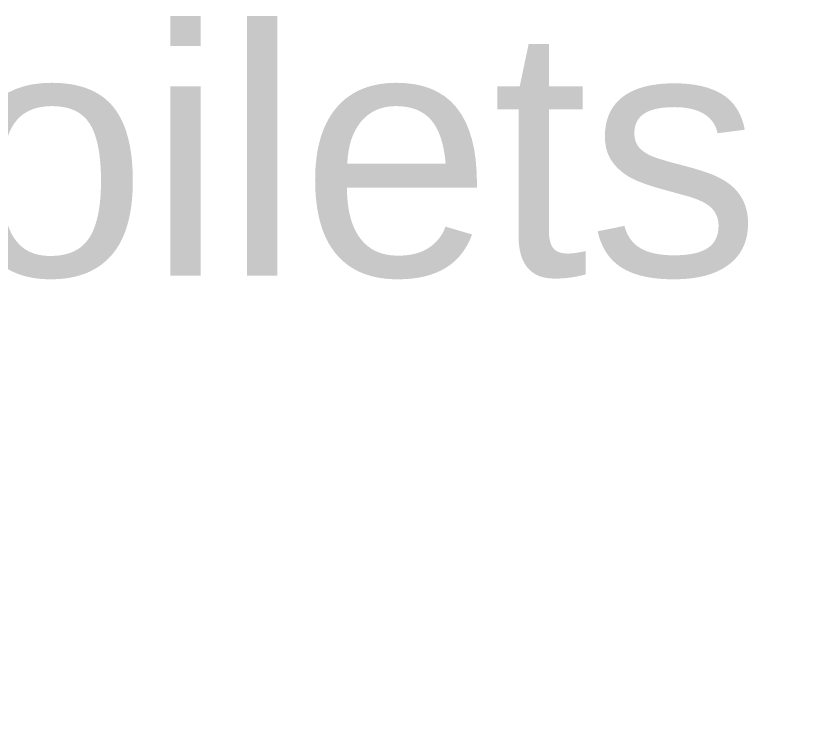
# Model space of a CAD drawing. Header units: inches. Extents: x -24938 to -15053, y -9405 to -790.
# Drawn here: x -23893.2 to -23765.6, y -1252.4 to -1138.9 of the extents above; entities that cross this region are included whole.
import ezdxf
from ezdxf import colors
from ezdxf.entities.mleader import LeaderData, LeaderLine
from ezdxf.math import Vec2, Vec3

# ---------------------------------------------------------------- set-up
doc = ezdxf.new("R2010")
doc.units = ezdxf.units.IN
doc.layers.add('dimension', color=10, linetype='Continuous')
doc.styles.get("Standard").update_dxf_attribs({"font": 'arial.ttf', "height": 36})

msp = doc.modelspace()

# ---------------------------------------------------------------- leaders
at = {"layer": 'dimension'}
ml = msp.add_multileader_mtext('Standard', dxfattribs=at)
ml.set_content('Toilets', color=256)
ml.set_leader_properties()
ml.build(insert=Vec2(0, 0))
ml.multileader.update_dxf_attribs({"arrow_head_size": 20.18})
ctx = ml.context
ctx.base_point, ctx.char_height, ctx.arrow_head_size, ctx.landing_gap_size, ctx.plane_origin = Vec3(-23941.64, -1161.18), 39.673, 20.18, 4.89, Vec3(-23950.46, -1366.92)
notes = []
notes.append((ctx, [(0, (1, 1, 0), (-23950.46, -1161.18), (1, 0), 8.82, [(0, [(-23950.46, -1366.92)], 0, [])])]))
ctx.mtext.insert, ctx.mtext.flow_direction = Vec3(-23936.75, -1141.02), 5
for ctx, leaders in notes:
    for number, flags, end, landing, length, lines in leaders:
        leader = LeaderData()
        leader.index, (leader.has_last_leader_line, leader.has_dogleg_vector, leader.attachment_direction) = number, flags
        leader.last_leader_point, leader.dogleg_vector, leader.dogleg_length = Vec3(end), Vec3(landing), length
        for number, points, colour, breaks in lines:
            line = LeaderLine()
            line.index, line.vertices, line.color, line.breaks = number, Vec3.list(points), colors.encode_raw_color(colour), breaks
            leader.lines.append(line)
        ctx.leaders.append(leader)

doc.saveas('drawing.dxf')
